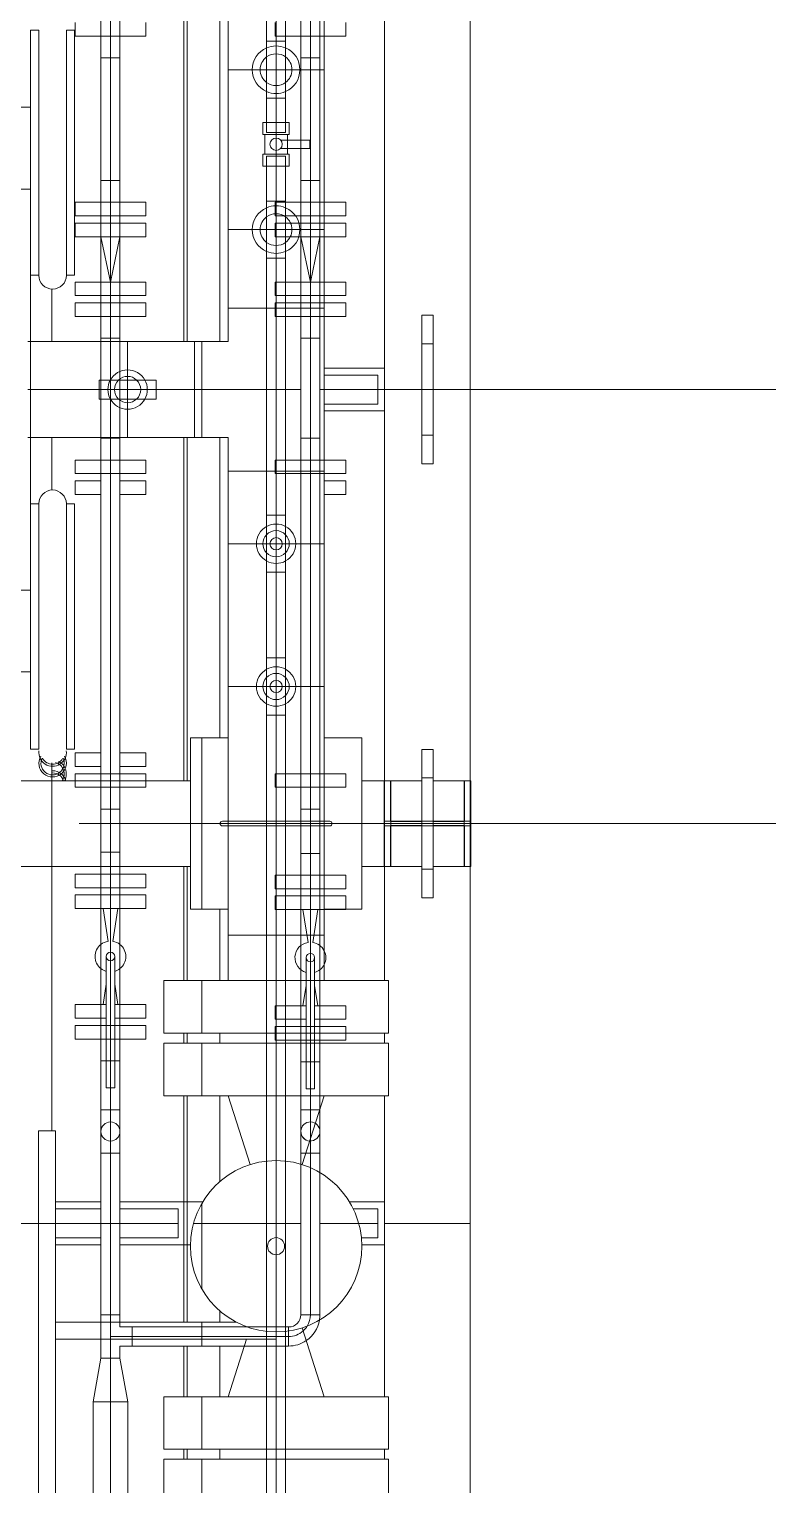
# Model space of a CAD drawing. Header units: inches. Extents: x -1128 to 651, y 96 to 845.
# Drawn here: x -1030.115 to -1028.935, y 715.385 to 717.686 of the extents above; entities that cross this region are included whole.
import ezdxf

# ---------------------------------------------------------------- set-up
doc = ezdxf.new("R2010")
doc.units = ezdxf.units.IN
doc.header["$MEASUREMENT"] = 0
doc.layers.add('EQUIPMENT LAYOUT-EMBED 1_DWG$0$DwgTemplate', color=7, linetype='Continuous')
doc.layers.add('Layout', color=6, linetype='Continuous', lineweight=18)

# ---------------------------------------------------------------- blocks, each defined once
blk = doc.blocks.new('A$C55974CAD')
at = {"layer": 'EQUIPMENT LAYOUT-EMBED 1_DWG$0$DwgTemplate', "color": 1, "lineweight": 0}
for p, q in [((41.965, 7.67), (41.965, 6.49)), ((42.115, 7.67), (42.115, 6.49)), ((42.1464, 6.7325), (41.502, 6.7325)), ((42.7159, 6.7325), (42.6241, 6.7325)), ((42.9759, 6.7325), (42.8841, 6.7325)), ((41.3025, 6.6467), (41.3025, 6.726)), ((41.3775, 6.6467), (41.3775, 6.726)), ((42.04, 6.685), (42.04, 6.49)), ((41.3025, 6.49), (41.3025, 6.6133)), ((41.3775, 6.4684), (41.3775, 6.6133)), ((40.9269, 6.5015), (40.9444, 6.5015)), ((41.0365, 6.5015), (41.1252, 6.5015)), ((41.167, 6.5015), (41.5635, 6.5015)), ((41.6556, 6.5015), (41.6731, 6.5015)), ((41.7652, 6.5015), (41.965, 6.5015)), ((42.115, 6.5015), (42.7159, 6.5015)), ((42.8841, 6.5015), (44.1686, 6.5015)), ((40.9444, 6.4955), (40.9269, 6.4955)), ((41.1252, 6.4955), (41.0365, 6.4955)), ((41.5635, 6.4955), (41.167, 6.4955)), ((41.6731, 6.4955), (41.6556, 6.4955)), ((41.965, 6.4955), (41.7652, 6.4955)), ((42.04, 6.49), (42.04, 6.19)), ((42.7159, 6.4955), (42.115, 6.4955)), ((42.7625, 6.4827), (42.7625, 6.4827)), ((42.8375, 6.4827), (42.8375, 6.4827)), ((44.1568, 6.4955), (42.8841, 6.4955)), ((40.9269, 6.4385), (40.9444, 6.4385)), ((41.0365, 6.4385), (41.1252, 6.4385)), ((41.167, 6.4385), (41.1869, 6.4385)), ((41.4131, 6.4385), (41.5635, 6.4385)), ((41.6556, 6.4385), (41.6731, 6.4385)), ((41.7652, 6.4385), (41.89, 6.4385)), ((42.19, 6.4385), (42.7159, 6.4385)), ((42.8841, 6.4385), (43.526, 6.4385)), ((42.8, 6.34), (42.8, 6.2967)), ((42.7625, 6.15), (42.7625, 6.2558)), ((42.8, 6.2633), (42.8, 6.1617)), ((42.8375, 6.15), (42.8375, 6.2558)), ((41.3775, 6.15), (41.3775, 6.2115)), ((41.3025, 6.15), (41.3025, 6.19)), ((41.965, 6.19), (41.965, 6.085)), ((42.04, 6.19), (42.04, 6.085)), ((42.115, 6.19), (42.115, 6.085)), ((40.9269, 6.15), (40.9444, 6.15)), ((41.0365, 6.15), (41.5635, 6.15)), ((41.6556, 6.15), (41.6731, 6.15)), ((41.7652, 6.15), (47.3, 6.15)), ((42.115, 6.15), (41.965, 6.15)), ((41.965, 6.15), (41.965, 6.14)), ((42.115, 6.14), (42.115, 6.15)), ((42.8, 6.1617), (42.8, 6.15)), ((42.8, 6.15), (42.8, 6)), ((41.965, 6.14), (42.0365, 6.14)), ((42.0365, 6.14), (42.0365, 6.085)), ((42.0435, 6.085), (42.0435, 6.14)), ((42.0435, 6.14), (42.115, 6.14)), ((42.04, 6.085), (42.04, 6.065)), ((41.965, 6.065), (41.965, 6)), ((42.0365, 6.065), (42.0365, 6.01)), ((42.04, 6.065), (42.04, 5.465)), ((42.0435, 6.01), (42.0435, 6.065)), ((42.115, 6.065), (42.115, 6)), ((42.0365, 6.01), (41.965, 6.01)), ((41.965, 6.01), (41.965, 6)), ((42.115, 6.01), (42.0435, 6.01)), ((42.115, 6), (42.115, 6.01)), ((42.8, 6), (42.8, 5.465))]:
    blk.add_line(p, q, dxfattribs=at)
at = {"layer": 'EQUIPMENT LAYOUT-EMBED 1_DWG$0$DwgTemplate', "color": 54, "lineweight": 0}
for p, q in [((42.3057, 7.4698), (42.3057, 6.7698)), ((42.4489, 6.7698), (42.4489, 7.4698)), ((43.1511, 7.4698), (43.1511, 6.7698)), ((43.2943, 6.7698), (43.2943, 7.4698)), ((42.1705, 6.7554), (42.1705, 6.7698)), ((42.6, 6.7698), (42.1705, 6.7698)), ((42.1705, 6.7554), (42.1705, 6.7698)), ((42.6, 6.7554), (42.1705, 6.7554)), ((42.3057, 6.7698), (42.3136, 6.7698)), ((42.4489, 6.7698), (42.4568, 6.7698)), ((42.6, 6.7698), (42.7159, 6.7698)), ((42.6, 6.7698), (42.6, 6.7554)), ((42.6, 6.7554), (42.6, 6.7698)), ((42.8841, 6.7698), (43, 6.7698)), ((43, 6.7554), (43, 6.7698)), ((43, 6.7554), (43, 6.7698)), ((43, 6.7698), (43.1432, 6.7698)), ((43, 6.7554), (43.4295, 6.7554)), ((43.1432, 6.7698), (43.1511, 6.7698)), ((43.1511, 6.7698), (43.2864, 6.7698)), ((43.2864, 6.7698), (43.2943, 6.7698)), ((43.2943, 6.7698), (43.4295, 6.7698)), ((43.4295, 6.7698), (43.4295, 6.7554)), ((43.4295, 6.7554), (43.4295, 6.7698)), ((42.1705, 6.6928), (42.1705, 6.7071)), ((42.1705, 6.6928), (42.1705, 6.7071)), ((42.6, 6.7071), (42.1705, 6.7071)), ((42.6, 6.7071), (42.6, 6.6928)), ((42.6, 6.6928), (42.6, 6.7071)), ((43, 6.6928), (43, 6.7071)), ((43, 6.6928), (43, 6.7071)), ((43, 6.7071), (43.4295, 6.7071)), ((43.4295, 6.7071), (43.4295, 6.6928)), ((43.4295, 6.6928), (43.4295, 6.7071)), ((42.6, 6.6928), (42.1705, 6.6928)), ((43, 6.6928), (43.4295, 6.6928)), ((37.1, 6), (46.5178, 6))]:
    blk.add_line(p, q, dxfattribs=at)
at = {"layer": 'EQUIPMENT LAYOUT-EMBED 1_DWG$0$DwgTemplate', "color": 9, "lineweight": 0}
for p, q in [((41.34, 6.6467), (41.34, 6.8075)), ((43.2943, 6.77), (42.3057, 6.77)), ((41.34, 6.5117), (41.34, 6.6133)), ((41.34, 6.2967), (41.34, 6.4845)), ((40.8348, 6.47), (40.9269, 6.47)), ((40.9444, 6.47), (41.0365, 6.47)), ((41.1252, 6.47), (41.167, 6.47)), ((41.2252, 6.47), (41.3748, 6.47)), ((41.5635, 6.47), (41.6556, 6.47)), ((41.6731, 6.47), (41.7652, 6.47)), ((41.89, 6.47), (42.19, 6.47)), ((42.7159, 6.47), (42.8841, 6.47)), ((41.34, 6.1617), (41.34, 6.2633)), ((41.34, 6), (41.34, 6.15))]:
    blk.add_line(p, q, dxfattribs=at)
at = {"layer": 'EQUIPMENT LAYOUT-EMBED 1_DWG$0$DwgTemplate', "color": 7, "lineweight": 0}
for p, q in [((40.802, 6.756), (41.152, 6.756)), ((41.152, 6.756), (41.502, 6.756)), ((41.502, 6.756), (41.502, 6.726)), ((42.7159, 6.7748), (42.7159, 6.6)), ((42.8, 6.65), (42.8, 6.7748)), ((42.8841, 6.7748), (42.8841, 6.6)), ((40.802, 6.726), (41.152, 6.726)), ((41.137, 6.726), (41.137, 6.34)), ((41.152, 6.726), (41.502, 6.726)), ((41.167, 6.726), (41.167, 6.4093)), ((41.6627, 6.6467), (41.6627, 6.6919)), ((41.6627, 6.6919), (41.6865, 6.6919)), ((41.6865, 6.6467), (41.6865, 6.6919)), ((41.6992, 6.6919), (41.6992, 6.6467)), ((41.723, 6.6919), (41.6992, 6.6919)), ((41.723, 6.6919), (41.723, 6.6467)), ((41.8913, 6.6467), (41.8913, 6.6919)), ((41.8913, 6.6919), (41.9151, 6.6919)), ((41.9151, 6.6467), (41.9151, 6.6919)), ((41.9278, 6.6919), (41.9278, 6.6467)), ((41.9516, 6.6919), (41.9278, 6.6919)), ((41.9516, 6.6919), (41.9516, 6.6467)), ((42.1035, 6.63), (42.1035, 6.6919)), ((42.1035, 6.6919), (42.115, 6.6919)), ((42.115, 6.6919), (42.1273, 6.6919)), ((42.1273, 6.6467), (42.1273, 6.6919)), ((42.6527, 6.6919), (42.6527, 6.6467)), ((42.6765, 6.6919), (42.6527, 6.6919)), ((42.6765, 6.6919), (42.6765, 6.6467)), ((42.9279, 6.6467), (42.9279, 6.6919)), ((42.9279, 6.6919), (42.9517, 6.6919)), ((42.9517, 6.6467), (42.9517, 6.6919)), ((42.9644, 6.6919), (42.9644, 6.6467)), ((42.9882, 6.6919), (42.9644, 6.6919)), ((42.9882, 6.6919), (42.9882, 6.6467)), ((43.0676, 6.6467), (43.0676, 6.6919)), ((43.0676, 6.6919), (43.0914, 6.6919)), ((43.0914, 6.6467), (43.0914, 6.6919)), ((43.1041, 6.6919), (43.1041, 6.6467)), ((43.1279, 6.6919), (43.1041, 6.6919)), ((43.1279, 6.6919), (43.1279, 6.6467)), ((43.4187, 6.6467), (43.4187, 6.6919)), ((43.4187, 6.6919), (43.4425, 6.6919)), ((40.6375, 6.6601), (41.0276, 6.6601)), ((41.0276, 6.6601), (41.0276, 6.5998)), ((41.0276, 6.6601), (41.0276, 6.63)), ((41.0276, 6.6601), (41.1038, 6.6467)), ((41.0276, 6.63), (40.6375, 6.63)), ((41.0276, 6.63), (41.1038, 6.63)), ((41.0276, 6.63), (41.0276, 6.5998)), ((41.1038, 6.6467), (41.1038, 6.63)), ((41.1038, 6.6133), (41.1038, 6.6467)), ((41.1038, 6.6467), (41.137, 6.6467)), ((41.1038, 6.63), (41.1038, 6.6133)), ((41.1038, 6.63), (41.1038, 6.63)), ((41.1038, 6.63), (41.1038, 6.63)), ((41.137, 6.63), (41.1038, 6.63)), ((41.137, 6.6467), (41.167, 6.6467)), ((41.167, 6.63), (41.137, 6.63)), ((41.1419, 6.5919), (41.1419, 6.63)), ((41.167, 6.6467), (41.18, 6.6467)), ((41.18, 6.63), (41.167, 6.63)), ((41.18, 6.6467), (41.18, 6.6133)), ((41.18, 6.6467), (41.4628, 6.6467)), ((41.18, 6.6133), (41.18, 6.6467)), ((41.4628, 6.63), (41.18, 6.63)), ((41.18, 6.63), (41.18, 6.63)), ((41.4628, 6.63), (41.4628, 6.6467)), ((41.4628, 6.6467), (41.5009, 6.6467)), ((41.4628, 6.6467), (41.4628, 6.6133)), ((41.4628, 6.63), (41.4629, 6.63)), ((41.4842, 6.63), (41.4628, 6.63)), ((41.4628, 6.63), (41.4628, 6.63)), ((41.4628, 6.6133), (41.4628, 6.63)), ((41.5009, 6.63), (41.4842, 6.63)), ((41.5009, 6.6467), (41.539, 6.6467)), ((41.539, 6.63), (41.5009, 6.63)), ((41.539, 6.63), (41.539, 6.6467)), ((41.539, 6.6467), (41.539, 6.6133)), ((41.539, 6.6467), (41.965, 6.6467)), ((41.539, 6.6133), (41.539, 6.6467)), ((41.539, 6.6133), (41.539, 6.63)), ((41.965, 6.63), (41.539, 6.63)), ((41.539, 6.63), (41.539, 6.63)), ((41.539, 6.63), (41.539, 6.63)), ((41.5772, 6.63), (41.5772, 6.6375)), ((41.5772, 6.6375), (41.8072, 6.6375)), ((41.5772, 6.6225), (41.5772, 6.63)), ((41.6245, 6.63), (41.6245, 6.6467)), ((41.6245, 6.6467), (41.6245, 6.6133)), ((41.6245, 6.6133), (41.6245, 6.63)), ((41.6627, 6.63), (41.6627, 6.6467)), ((41.6627, 6.6133), (41.6627, 6.63)), ((41.6865, 6.63), (41.6865, 6.6467)), ((41.6865, 6.6133), (41.6865, 6.63)), ((41.6992, 6.6467), (41.6992, 6.6375)), ((41.723, 6.6467), (41.723, 6.6375)), ((41.7587, 6.6375), (41.723, 6.643)), ((41.8338, 6.6341), (41.8913, 6.643)), ((41.8913, 6.63), (41.8913, 6.6467)), ((41.8913, 6.6133), (41.8913, 6.63)), ((41.9151, 6.63), (41.9151, 6.6467)), ((41.9151, 6.6133), (41.9151, 6.63)), ((41.9278, 6.6467), (41.9278, 6.63)), ((41.9278, 6.63), (41.9278, 6.6133)), ((41.9516, 6.6467), (41.9516, 6.63)), ((41.9516, 6.63), (41.9516, 6.6133)), ((41.965, 6.6467), (42.115, 6.6467)), ((42.115, 6.63), (41.965, 6.63)), ((41.9898, 6.6467), (41.9898, 6.6133)), ((41.9898, 6.6467), (41.9898, 6.63)), ((41.9898, 6.63), (41.9898, 6.6133)), ((42.0653, 6.6467), (42.0653, 6.6133)), ((42.0653, 6.63), (42.0653, 6.6467)), ((42.0653, 6.6133), (42.0653, 6.63)), ((42.1035, 6.5681), (42.1035, 6.63)), ((42.115, 6.6467), (42.7159, 6.6467)), ((42.7159, 6.63), (42.115, 6.63)), ((42.1273, 6.63), (42.1273, 6.6467)), ((42.1273, 6.6133), (42.1273, 6.63)), ((42.6527, 6.6467), (42.6527, 6.63)), ((42.6527, 6.63), (42.6527, 6.6133)), ((42.6765, 6.6467), (42.6765, 6.63)), ((42.6765, 6.63), (42.6765, 6.6133)), ((42.7147, 6.6467), (42.7147, 6.6133)), ((42.7147, 6.6467), (42.7147, 6.63)), ((42.7147, 6.63), (42.7147, 6.6133)), ((42.7159, 6.6467), (42.8841, 6.6467)), ((42.8841, 6.63), (42.7159, 6.63)), ((42.8, 6.6), (42.8, 6.65)), ((42.8841, 6.6467), (44.475, 6.6467)), ((44.475, 6.63), (42.8841, 6.63)), ((42.8897, 6.6467), (42.8897, 6.6133)), ((42.8897, 6.63), (42.8897, 6.6467)), ((42.8897, 6.6133), (42.8897, 6.63)), ((42.9279, 6.63), (42.9279, 6.6467)), ((42.9279, 6.6133), (42.9279, 6.63)), ((42.9517, 6.63), (42.9517, 6.6467)), ((42.9517, 6.6133), (42.9517, 6.63)), ((42.9644, 6.6467), (42.9644, 6.63)), ((42.9644, 6.63), (42.9644, 6.6133)), ((42.9882, 6.6467), (42.9882, 6.63)), ((42.9882, 6.63), (43.0676, 6.6467)), ((42.9882, 6.63), (42.9882, 6.6133)), ((42.9882, 6.63), (43.0676, 6.6133)), ((43.0676, 6.6133), (43.0676, 6.6467)), ((43.0676, 6.63), (43.0676, 6.6467)), ((43.0676, 6.6133), (43.0676, 6.63)), ((43.0914, 6.63), (43.0914, 6.6467)), ((43.0914, 6.6133), (43.0914, 6.63)), ((43.1041, 6.6467), (43.1041, 6.63)), ((43.1041, 6.63), (43.1041, 6.6133)), ((43.1279, 6.6467), (43.1279, 6.63)), ((43.1279, 6.63), (43.1279, 6.6133)), ((43.1661, 6.6467), (43.1661, 6.6133)), ((43.1661, 6.6467), (43.1661, 6.63)), ((43.1661, 6.63), (43.1661, 6.6133)), ((43.3806, 6.6467), (43.3806, 6.6133)), ((43.3806, 6.63), (43.3806, 6.6467)), ((43.3806, 6.6133), (43.3806, 6.63)), ((43.4187, 6.63), (43.4187, 6.6467)), ((43.4187, 6.6133), (43.4187, 6.63)), ((41.1038, 6.6133), (41.0276, 6.5998)), ((41.1038, 6.6133), (41.1252, 6.6133)), ((41.1252, 6.6133), (41.1252, 6.5919)), ((41.1586, 6.6133), (41.167, 6.6133)), ((41.1586, 6.6133), (41.1586, 6.5919)), ((41.167, 6.6133), (41.18, 6.6133)), ((41.18, 6.6133), (41.4628, 6.6133)), ((41.4628, 6.6133), (41.5009, 6.6133)), ((41.539, 6.6133), (41.5009, 6.6133)), ((41.539, 6.6133), (41.965, 6.6133)), ((41.5772, 6.6225), (41.8072, 6.6225)), ((41.6627, 6.5681), (41.6627, 6.6133)), ((41.6865, 6.5681), (41.6865, 6.6133)), ((41.6992, 6.6225), (41.6992, 6.6133)), ((41.6992, 6.6133), (41.6992, 6.5681)), ((41.723, 6.6225), (41.723, 6.6133)), ((41.7587, 6.6225), (41.723, 6.617)), ((41.723, 6.6133), (41.723, 6.5681)), ((41.8338, 6.6258), (41.8913, 6.617)), ((41.8913, 6.5681), (41.8913, 6.6133)), ((41.9151, 6.5681), (41.9151, 6.6133)), ((41.9278, 6.6133), (41.9278, 6.5681)), ((41.9516, 6.6133), (41.9516, 6.5681)), ((41.965, 6.6133), (42.115, 6.6133)), ((42.115, 6.6133), (42.7159, 6.6133)), ((42.1273, 6.5681), (42.1273, 6.6133)), ((42.6527, 6.6133), (42.6527, 6.5681)), ((42.6765, 6.6133), (42.6765, 6.5681)), ((42.7159, 6.6133), (42.8841, 6.6133)), ((42.8841, 6.6133), (44.475, 6.6133)), ((42.9279, 6.5681), (42.9279, 6.6133)), ((42.9517, 6.5681), (42.9517, 6.6133)), ((42.9644, 6.6133), (42.9644, 6.5681)), ((42.9882, 6.6133), (42.9882, 6.5681)), ((43.0676, 6.5681), (43.0676, 6.6133)), ((43.0914, 6.5681), (43.0914, 6.6133)), ((43.1041, 6.6133), (43.1041, 6.5681)), ((43.1279, 6.6133), (43.1279, 6.5681)), ((43.4187, 6.5681), (43.4187, 6.6133)), ((40.6375, 6.5998), (41.0276, 6.5998)), ((41.137, 6.5919), (41.1252, 6.5919)), ((41.1252, 6.5919), (41.1252, 6.3958)), ((41.1252, 6.5919), (41.137, 6.5919)), ((41.1586, 6.5919), (41.137, 6.5919)), ((41.137, 6.5919), (41.1586, 6.5919)), ((41.1419, 6.3181), (41.1419, 6.5919)), ((41.1419, 6.5919), (41.1419, 6.5919)), ((41.1586, 6.5919), (41.1586, 6.3181)), ((42.8841, 6.6), (42.7159, 6.6)), ((42.7159, 6.6), (42.7159, 6.4827)), ((42.8, 6.6), (42.8, 6.6)), ((42.8, 6.6), (42.8, 6.6)), ((42.8, 6.55), (42.8, 6.6)), ((42.8841, 6.6), (42.8841, 6.4827)), ((41.6627, 6.5681), (41.6865, 6.5681)), ((41.723, 6.5681), (41.6992, 6.5681)), ((41.8913, 6.5681), (41.9151, 6.5681)), ((41.9516, 6.5681), (41.9278, 6.5681)), ((42.1035, 6.5681), (42.115, 6.5681)), ((42.115, 6.5681), (42.1273, 6.5681)), ((42.6765, 6.5681), (42.6527, 6.5681)), ((42.9279, 6.5681), (42.9517, 6.5681)), ((42.9882, 6.5681), (42.9644, 6.5681)), ((43.0676, 6.5681), (43.0914, 6.5681)), ((43.1279, 6.5681), (43.1041, 6.5681)), ((43.4187, 6.5681), (43.4425, 6.5681)), ((40.8348, 6.5368), (40.9269, 6.5368)), ((40.9269, 6.34), (40.9269, 6.5368)), ((40.9444, 6.5368), (40.9444, 6.34)), ((41.0365, 6.5368), (40.9444, 6.5368)), ((41.0365, 6.5368), (41.0365, 6.34)), ((41.5635, 6.34), (41.5635, 6.5368)), ((41.5635, 6.5368), (41.6556, 6.5368)), ((41.6556, 6.34), (41.6556, 6.5368)), ((41.6731, 6.5368), (41.6731, 6.34)), ((41.7652, 6.5368), (41.6731, 6.5368)), ((41.7652, 6.5368), (41.7652, 6.34)), ((42.8, 6.4827), (42.8, 6.55)), ((42.8841, 6.4827), (42.7159, 6.4827)), ((42.7159, 6.4241), (42.7159, 6.4827)), ((42.8841, 6.4827), (42.7159, 6.4827)), ((42.8, 6.4827), (42.8, 6.34)), ((42.8, 6.4827), (42.8, 6.4827)), ((42.8841, 6.4241), (42.8841, 6.4827)), ((41.0365, 6.4241), (41.0365, 6.2558)), ((41.137, 6.392), (41.0365, 6.4241)), ((41.4429, 6.3856), (41.5635, 6.4241)), ((41.5635, 6.34), (41.5635, 6.4241)), ((41.8445, 6.4241), (41.7652, 6.4241)), ((41.8445, 6.2558), (41.8445, 6.4241)), ((42.036, 6.4241), (41.8445, 6.4241)), ((41.8445, 6.4241), (41.8445, 6.34)), ((42.044, 6.4241), (42.036, 6.4241)), ((42.28, 6.4241), (42.044, 6.4241)), ((42.28, 6.2558), (42.28, 6.4241)), ((42.53, 6.4241), (42.28, 6.4241)), ((42.53, 6.2558), (42.53, 6.4241)), ((42.6572, 6.4241), (42.53, 6.4241)), ((42.6572, 6.2558), (42.6572, 6.4241)), ((42.6573, 6.4241), (42.6573, 6.2558)), ((42.7159, 6.4241), (42.6573, 6.4241)), ((42.9427, 6.4241), (42.8841, 6.4241)), ((42.9427, 6.4241), (42.9427, 6.2558)), ((42.9427, 6.2558), (42.9427, 6.4241)), ((43.08, 6.4241), (42.9427, 6.4241)), ((43.08, 6.2558), (43.08, 6.4241)), ((43.36, 6.4241), (43.08, 6.4241)), ((43.36, 6.2558), (43.36, 6.4241)), ((43.64, 6.4241), (43.36, 6.4241)), ((41.1252, 6.3958), (41.1252, 6.3181)), ((40.9269, 6.3567), (40.1927, 6.3567)), ((40.9444, 6.3567), (40.9269, 6.3567)), ((41.0365, 6.3567), (40.9444, 6.3567)), ((41.5635, 6.3567), (41.0365, 6.3567)), ((41.0365, 6.3567), (41.0365, 6.3567)), ((41.6556, 6.3567), (41.5635, 6.3567)), ((41.5635, 6.3567), (41.5635, 6.3567)), ((41.6731, 6.3567), (41.6556, 6.3567)), ((42.6572, 6.3567), (41.6731, 6.3567)), ((42.6573, 6.3567), (42.6572, 6.3567)), ((43.2087, 6.3567), (42.6573, 6.3567)), ((43.1913, 6.363), (43.1913, 6.317)), ((43.2119, 6.363), (43.1913, 6.363)), ((43.2087, 6.3233), (43.2087, 6.3567)), ((43.2119, 6.363), (43.2119, 6.317)), ((43.2468, 6.3598), (43.2119, 6.3598)), ((43.2468, 6.317), (43.2468, 6.363)), ((43.2468, 6.363), (43.2675, 6.363)), ((43.2468, 6.3598), (43.2468, 6.3202)), ((43.25, 6.3233), (43.25, 6.3567)), ((43.6794, 6.3567), (43.25, 6.3567)), ((43.2675, 6.317), (43.2675, 6.363)), ((40.9269, 6.3233), (40.1927, 6.3233)), ((40.9269, 6.34), (40.7554, 6.34)), ((40.9269, 6.1431), (40.9269, 6.34)), ((40.9269, 6.34), (40.9444, 6.34)), ((40.9444, 6.3233), (40.9269, 6.3233)), ((40.9444, 6.34), (41.6556, 6.34)), ((40.9444, 6.34), (40.9444, 6.1431)), ((41.0365, 6.3233), (40.9444, 6.3233)), ((41.0365, 6.34), (41.0365, 6.1431)), ((41.5635, 6.3233), (41.0365, 6.3233)), ((41.0365, 6.3233), (41.0365, 6.3233)), ((41.137, 6.34), (41.15, 6.34)), ((41.5635, 6.2558), (41.5635, 6.34)), ((41.5635, 6.1431), (41.5635, 6.34)), ((41.6556, 6.3233), (41.5635, 6.3233)), ((41.5635, 6.3233), (41.5635, 6.3233)), ((41.6556, 6.1431), (41.6556, 6.34)), ((41.6556, 6.34), (41.6731, 6.34)), ((41.6731, 6.3233), (41.6556, 6.3233)), ((41.6608, 6.3233), (41.6608, 6.3419)), ((41.6608, 6.3419), (41.6847, 6.3419)), ((41.6608, 6.2967), (41.6608, 6.3233)), ((41.6731, 6.34), (41.8445, 6.34)), ((41.6731, 6.34), (41.6731, 6.1431)), ((42.6572, 6.3233), (41.6731, 6.3233)), ((41.6847, 6.28), (41.6847, 6.3419)), ((41.6974, 6.3419), (41.6974, 6.2875)), ((41.7212, 6.3419), (41.6974, 6.3419)), ((41.7212, 6.3419), (41.7212, 6.2875)), ((41.7652, 6.34), (41.7652, 6.1431)), ((41.8445, 6.34), (42.036, 6.34)), ((41.8445, 6.34), (41.8445, 6.2558)), ((41.8895, 6.28), (41.8895, 6.3419)), ((41.8895, 6.3419), (41.9133, 6.3419)), ((41.9133, 6.28), (41.9133, 6.3419)), ((41.926, 6.3419), (41.926, 6.28)), ((41.9498, 6.3419), (41.926, 6.3419)), ((41.9498, 6.3419), (41.9498, 6.28)), ((42.036, 6.34), (42.044, 6.34)), ((42.044, 6.34), (42.23, 6.34)), ((42.1035, 6.28), (42.1035, 6.3419)), ((42.1035, 6.3419), (42.1273, 6.3419)), ((42.1273, 6.28), (42.1273, 6.3419)), ((42.23, 6.34), (42.28, 6.34)), ((42.28, 6.34), (42.33, 6.34)), ((42.28, 6.34), (42.28, 6.34)), ((42.28, 6.34), (42.28, 6.34)), ((42.33, 6.34), (42.48, 6.34)), ((42.48, 6.34), (42.53, 6.34)), ((42.53, 6.34), (42.53, 6.34)), ((42.53, 6.34), (42.53, 6.34)), ((42.53, 6.34), (42.58, 6.34)), ((42.58, 6.34), (42.6572, 6.34)), ((42.6527, 6.3419), (42.6527, 6.28)), ((42.6765, 6.3419), (42.6527, 6.3419)), ((42.6572, 6.34), (42.6573, 6.34)), ((42.6573, 6.3233), (42.6572, 6.3233)), ((42.6573, 6.34), (42.9427, 6.34)), ((43.2087, 6.3233), (42.6573, 6.3233)), ((42.6765, 6.3419), (42.6765, 6.28)), ((42.9279, 6.28), (42.9279, 6.3419)), ((42.9279, 6.3419), (42.9517, 6.3419)), ((42.9427, 6.34), (42.9427, 6.34)), ((42.9427, 6.34), (42.9427, 6.34)), ((42.9427, 6.34), (43.03, 6.34)), ((42.9517, 6.28), (42.9517, 6.3419)), ((42.9644, 6.3419), (42.9644, 6.28)), ((42.9882, 6.3419), (42.9644, 6.3419)), ((42.9882, 6.3419), (42.9882, 6.28)), ((43.03, 6.34), (43.08, 6.34)), ((43.0676, 6.28), (43.0676, 6.3419)), ((43.0676, 6.3419), (43.0914, 6.3419)), ((43.08, 6.34), (43.08, 6.34)), ((43.08, 6.34), (43.08, 6.34)), ((43.08, 6.34), (43.13, 6.34)), ((43.0914, 6.28), (43.0914, 6.3419)), ((43.1041, 6.3419), (43.1041, 6.28)), ((43.1279, 6.3419), (43.1041, 6.3419)), ((43.1279, 6.3419), (43.1279, 6.28)), ((43.13, 6.34), (43.31, 6.34)), ((43.2219, 6.281), (43.2219, 6.3324)), ((43.2369, 6.281), (43.2369, 6.3324)), ((43.6794, 6.3233), (43.25, 6.3233)), ((43.31, 6.34), (43.36, 6.34)), ((43.36, 6.34), (43.41, 6.34)), ((43.36, 6.34), (43.36, 6.34)), ((43.36, 6.34), (43.36, 6.34)), ((43.41, 6.34), (43.59, 6.34)), ((43.4187, 6.28), (43.4187, 6.3419)), ((43.4187, 6.3419), (43.4425, 6.3419)), ((41.1586, 6.3181), (41.1252, 6.3181)), ((41.1252, 6.3181), (41.1586, 6.3181)), ((41.1419, 6.3181), (41.1419, 6.3181)), ((41.1419, 6.3181), (41.1419, 6.3181)), ((41.18, 6.2967), (41.18, 6.2633)), ((41.18, 6.2967), (41.4628, 6.2967)), ((41.18, 6.2633), (41.18, 6.2967)), ((41.4628, 6.2967), (41.4628, 6.288)), ((41.4628, 6.288), (41.4628, 6.2967)), ((41.4628, 6.2967), (41.5009, 6.2967)), ((41.5009, 6.2967), (41.539, 6.2967)), ((41.539, 6.2967), (41.539, 6.2637)), ((41.539, 6.2967), (41.5635, 6.2967)), ((41.539, 6.28), (41.539, 6.2967)), ((41.539, 6.2637), (41.539, 6.2967)), ((41.5635, 6.2967), (41.5635, 6.2967)), ((41.5635, 6.2967), (41.6556, 6.2967)), ((41.6227, 6.28), (41.6227, 6.2967)), ((41.6227, 6.2967), (41.6227, 6.2633)), ((41.6556, 6.2967), (41.6731, 6.2967)), ((41.6608, 6.28), (41.6608, 6.2967)), ((41.6731, 6.2967), (42.6572, 6.2967)), ((41.9879, 6.2967), (41.9879, 6.28)), ((41.9879, 6.2967), (41.9879, 6.2633)), ((42.0653, 6.2967), (42.0653, 6.2633)), ((42.0653, 6.28), (42.0653, 6.2967)), ((42.6572, 6.2967), (42.6573, 6.2967)), ((42.6573, 6.2967), (44.5619, 6.2967)), ((42.7147, 6.2967), (42.7147, 6.28)), ((42.7147, 6.2967), (42.7147, 6.2633)), ((42.8897, 6.28), (42.8897, 6.2967)), ((42.8897, 6.2967), (42.8897, 6.2633)), ((42.9882, 6.28), (43.0676, 6.2967)), ((43.0676, 6.2633), (43.0676, 6.2967)), ((43.1661, 6.2967), (43.1661, 6.2633)), ((43.1661, 6.2967), (43.1661, 6.28)), ((43.2119, 6.317), (43.1913, 6.317)), ((43.2468, 6.3202), (43.2119, 6.3202)), ((43.2468, 6.317), (43.2675, 6.317)), ((43.3806, 6.2967), (43.3806, 6.2633)), ((43.3806, 6.28), (43.3806, 6.2967)), ((41.1571, 6.2943), (41.0365, 6.2558)), ((41.4375, 6.28), (41.18, 6.28)), ((41.18, 6.28), (41.18, 6.28)), ((41.18, 6.28), (41.18, 6.28)), ((41.4628, 6.28), (41.4375, 6.28)), ((41.4429, 6.2943), (41.5635, 6.2558)), ((41.4628, 6.288), (41.4628, 6.2633)), ((41.4628, 6.28), (41.4628, 6.288)), ((41.4628, 6.28), (41.4629, 6.28)), ((41.4628, 6.28), (41.4628, 6.28)), ((41.4842, 6.28), (41.4628, 6.28)), ((41.4628, 6.2633), (41.4628, 6.28)), ((41.5009, 6.28), (41.4842, 6.28)), ((41.539, 6.28), (41.5009, 6.28)), ((41.5635, 6.28), (41.539, 6.28)), ((41.539, 6.2633), (41.539, 6.28)), ((41.539, 6.28), (41.539, 6.28)), ((41.539, 6.28), (41.539, 6.28)), ((41.6556, 6.28), (41.5635, 6.28)), ((41.5635, 6.28), (41.5635, 6.28)), ((41.5753, 6.28), (41.5753, 6.2875)), ((41.5753, 6.2875), (41.8053, 6.2875)), ((41.5753, 6.2725), (41.5753, 6.28)), ((41.5753, 6.2725), (41.8053, 6.2725)), ((41.6227, 6.2633), (41.6227, 6.28)), ((41.6731, 6.28), (41.6556, 6.28)), ((41.6608, 6.2633), (41.6608, 6.28)), ((42.6572, 6.28), (41.6731, 6.28)), ((41.6847, 6.2181), (41.6847, 6.28)), ((41.6974, 6.2725), (41.6974, 6.2181)), ((41.7568, 6.2875), (41.7212, 6.293)), ((41.7212, 6.2725), (41.7212, 6.2181)), ((41.7568, 6.2725), (41.7212, 6.267)), ((41.832, 6.2841), (41.8895, 6.293)), ((41.832, 6.2758), (41.8895, 6.267)), ((41.8895, 6.2558), (41.8895, 6.28)), ((41.9133, 6.2181), (41.9133, 6.28)), ((41.926, 6.28), (41.926, 6.2181)), ((41.9498, 6.28), (41.9498, 6.2181)), ((41.9879, 6.28), (41.9879, 6.2633)), ((42.0653, 6.2633), (42.0653, 6.28)), ((42.1035, 6.2181), (42.1035, 6.28)), ((42.1273, 6.2181), (42.1273, 6.28)), ((42.6527, 6.28), (42.6527, 6.2558)), ((42.6573, 6.28), (42.6572, 6.28)), ((44.5619, 6.28), (42.6573, 6.28)), ((42.6765, 6.28), (42.6765, 6.2558)), ((42.7147, 6.28), (42.7147, 6.2633)), ((42.8897, 6.2633), (42.8897, 6.28)), ((42.9279, 6.2558), (42.9279, 6.28)), ((42.9517, 6.2558), (42.9517, 6.28)), ((42.9644, 6.28), (42.9644, 6.2558)), ((42.9882, 6.28), (42.9882, 6.2558)), ((42.9882, 6.28), (43.0676, 6.2633)), ((43.0676, 6.2558), (43.0676, 6.28)), ((43.0914, 6.2558), (43.0914, 6.28)), ((43.1041, 6.28), (43.1041, 6.2558)), ((43.1279, 6.28), (43.1279, 6.2558)), ((43.1661, 6.28), (43.1661, 6.2633)), ((43.2369, 6.281), (43.2219, 6.281)), ((43.3806, 6.2633), (43.3806, 6.28)), ((43.4187, 6.2558), (43.4187, 6.28)), ((41.18, 6.2633), (41.4289, 6.2633)), ((41.4289, 6.2633), (41.4628, 6.2633)), ((41.4628, 6.2633), (41.5009, 6.2633)), ((41.539, 6.2633), (41.5009, 6.2633)), ((41.539, 6.2637), (41.539, 6.2633)), ((41.539, 6.2633), (41.539, 6.2637)), ((41.539, 6.2633), (41.5402, 6.2633)), ((41.5402, 6.2633), (41.5635, 6.2633)), ((41.5635, 6.2633), (41.5635, 6.2633)), ((41.5635, 6.2633), (41.6556, 6.2633)), ((41.6556, 6.2633), (41.6731, 6.2633)), ((41.6608, 6.2181), (41.6608, 6.2633)), ((41.6731, 6.2633), (42.6572, 6.2633)), ((41.8445, 6.2558), (41.7652, 6.2558)), ((42.036, 6.2558), (41.8445, 6.2558)), ((41.8895, 6.2181), (41.8895, 6.2558)), ((42.044, 6.2558), (42.036, 6.2558)), ((42.28, 6.2558), (42.044, 6.2558)), ((42.53, 6.2558), (42.28, 6.2558)), ((42.6572, 6.2558), (42.53, 6.2558)), ((42.6527, 6.2558), (42.6527, 6.2181)), ((42.6572, 6.2633), (42.6573, 6.2633)), ((42.6573, 6.2633), (44.5619, 6.2633)), ((42.9427, 6.2558), (42.6573, 6.2558)), ((42.6765, 6.2558), (42.6765, 6.2181)), ((42.9279, 6.2181), (42.9279, 6.2558)), ((43.08, 6.2558), (42.9427, 6.2558)), ((42.9517, 6.2181), (42.9517, 6.2558)), ((42.9644, 6.2558), (42.9644, 6.2181)), ((42.9882, 6.2558), (42.9882, 6.2181)), ((43.0676, 6.2181), (43.0676, 6.2558)), ((43.36, 6.2558), (43.08, 6.2558)), ((43.0914, 6.2181), (43.0914, 6.2558)), ((43.1041, 6.2558), (43.1041, 6.2181)), ((43.1279, 6.2558), (43.1279, 6.2181)), ((43.64, 6.2558), (43.36, 6.2558)), ((43.4187, 6.2181), (43.4187, 6.2558)), ((41.6608, 6.2181), (41.6731, 6.2181)), ((41.6731, 6.2181), (41.6847, 6.2181)), ((41.7212, 6.2181), (41.6974, 6.2181)), ((41.8895, 6.2181), (41.89, 6.2181)), ((41.89, 6.2181), (41.9133, 6.2181)), ((41.9498, 6.2181), (41.926, 6.2181)), ((42.1035, 6.2181), (42.1273, 6.2181)), ((42.6765, 6.2181), (42.6527, 6.2181)), ((42.9279, 6.2181), (42.9517, 6.2181)), ((42.9882, 6.2181), (42.9644, 6.2181)), ((43.0676, 6.2181), (43.0914, 6.2181)), ((43.1279, 6.2181), (43.1041, 6.2181)), ((43.4187, 6.2181), (43.4425, 6.2181)), ((40.8348, 6.1431), (40.9269, 6.1431)), ((41.0365, 6.1431), (40.9444, 6.1431)), ((41.5635, 6.1431), (41.6556, 6.1431)), ((41.7652, 6.1431), (41.6731, 6.1431)), ((41.965, 6.151), (42.115, 6.151)), ((42.115, 6.151), (41.965, 6.151)), ((42.036, 6), (42.036, 6.15)), ((42.036, 6), (42.036, 6.15)), ((42.044, 6.15), (42.044, 6)), ((42.044, 6), (42.044, 6.15)), ((42.115, 6.139), (41.965, 6.139)), ((41.965, 6.139), (42.115, 6.139)), ((42.67, 6.085), (42.67, 6.065)), ((42.67, 6.065), (42.67, 6.085)), ((42.72, 6.085), (42.67, 6.085)), ((42.67, 6.085), (42.72, 6.085)), ((42.72, 6.065), (42.72, 6.085)), ((42.72, 6.085), (42.72, 6.065)), ((42.72, 6.085), (42.88, 6.085)), ((42.88, 6.085), (42.72, 6.085)), ((42.72, 6.065), (42.72, 6.085)), ((42.88, 6.085), (42.88, 6.065)), ((42.88, 6.065), (42.88, 6.085)), ((42.93, 6.085), (42.88, 6.085)), ((42.93, 6.085), (42.88, 6.085)), ((42.88, 6.065), (42.88, 6.085)), ((42.93, 6.065), (42.93, 6.085)), ((42.93, 6.085), (42.93, 6.065)), ((42.67, 6.065), (42.72, 6.065)), ((42.67, 6.065), (42.72, 6.065)), ((42.88, 6.065), (42.72, 6.065)), ((42.88, 6.065), (42.72, 6.065)), ((42.88, 6.065), (42.93, 6.065)), ((42.93, 6.065), (42.88, 6.065)), ((41.965, 6.011), (42.115, 6.011)), ((42.115, 6.011), (41.965, 6.011))]:
    blk.add_line(p, q, dxfattribs=at)
at = {"layer": 'EQUIPMENT LAYOUT-EMBED 1_DWG$0$DwgTemplate', "color": 3, "lineweight": 0}
for p, q in [((41.3146, 6.6467), (41.3146, 6.726)), ((41.3654, 6.726), (41.3654, 6.6467)), ((41.34, 6.6467), (41.34, 6.6133)), ((41.3146, 6.5117), (41.3146, 6.6133)), ((41.3654, 6.6133), (41.3654, 6.5117)), ((41.3654, 6.5117), (41.3146, 6.5117)), ((42.19, 6.49), (41.89, 6.49)), ((41.89, 6.4241), (41.89, 6.49)), ((42.19, 6.4241), (42.19, 6.49)), ((42.036, 6.246), (42.036, 6.434)), ((42.044, 6.434), (42.044, 6.246)), ((41.89, 6.19), (41.89, 6.2558)), ((42.19, 6.19), (42.19, 6.2558)), ((42.7746, 6.2558), (42.7746, 6.1617)), ((42.8254, 6.2558), (42.8254, 6.1617)), ((41.3654, 6.205), (41.3654, 6.1617)), ((41.3146, 6.1907), (41.3146, 6.1617)), ((42.19, 6.19), (41.89, 6.19)), ((41.3146, 6.1617), (41.3654, 6.1617)), ((42.7746, 6.1617), (42.8254, 6.1617))]:
    blk.add_line(p, q, dxfattribs=at)
at = {"layer": 'EQUIPMENT LAYOUT-EMBED 1_DWG$0$DwgTemplate', "color": 5, "lineweight": 0}
for p, q in [((42.14, 6.6919), (42.14, 6.6467)), ((42.1638, 6.6919), (42.14, 6.6919)), ((42.1638, 6.6919), (42.1638, 6.6467)), ((42.6162, 6.6467), (42.6162, 6.6919)), ((42.6162, 6.6919), (42.64, 6.6919)), ((42.64, 6.6467), (42.64, 6.6919)), ((42.7833, 6.65), (42.7833, 6.6)), ((42.8166, 6.65), (42.7833, 6.65)), ((42.8166, 6.65), (42.8166, 6.6)), ((42.14, 6.6133), (42.14, 6.5681)), ((42.1638, 6.6133), (42.1638, 6.5681)), ((42.6162, 6.5681), (42.6162, 6.6133)), ((42.64, 6.5681), (42.64, 6.6133)), ((42.7833, 6.6), (42.7833, 6.55)), ((42.8166, 6.6), (42.8166, 6.55)), ((42.1638, 6.5681), (42.14, 6.5681)), ((42.6162, 6.5681), (42.64, 6.5681)), ((42.8166, 6.55), (42.7833, 6.55)), ((42.28, 6.3566), (42.23, 6.3566)), ((42.23, 6.3233), (42.23, 6.3566)), ((42.33, 6.3566), (42.28, 6.3566)), ((42.33, 6.3233), (42.33, 6.3566)), ((42.53, 6.3566), (42.48, 6.3566)), ((42.48, 6.3233), (42.48, 6.3566)), ((42.58, 6.3566), (42.53, 6.3566)), ((42.58, 6.3233), (42.58, 6.3566)), ((43.08, 6.3566), (43.03, 6.3566)), ((43.03, 6.3233), (43.03, 6.3566)), ((43.13, 6.3566), (43.08, 6.3566)), ((43.13, 6.3233), (43.13, 6.3566)), ((43.36, 6.3566), (43.31, 6.3566)), ((43.31, 6.3233), (43.31, 6.3566)), ((43.41, 6.3566), (43.36, 6.3566)), ((43.41, 6.3233), (43.41, 6.3566)), ((42.28, 6.3233), (42.23, 6.3233)), ((42.33, 6.3233), (42.28, 6.3233)), ((42.53, 6.3233), (42.48, 6.3233)), ((42.58, 6.3233), (42.53, 6.3233)), ((43.08, 6.3233), (43.03, 6.3233)), ((43.13, 6.3233), (43.08, 6.3233)), ((43.36, 6.3233), (43.31, 6.3233)), ((43.41, 6.3233), (43.36, 6.3233)), ((42.6162, 6.2181), (42.6162, 6.2558)), ((42.64, 6.2181), (42.64, 6.2558)), ((42.6162, 6.2181), (42.64, 6.2181)), ((41.91, 6.085), (41.91, 6.065)), ((41.91, 6.065), (41.91, 6.085)), ((41.96, 6.085), (41.91, 6.085)), ((41.91, 6.085), (41.96, 6.085)), ((41.96, 6.065), (41.96, 6.085)), ((41.96, 6.085), (41.96, 6.065)), ((41.96, 6.085), (42.12, 6.085)), ((42.12, 6.085), (41.96, 6.085)), ((41.96, 6.065), (41.96, 6.085)), ((42.17, 6.085), (42.12, 6.085)), ((42.17, 6.085), (42.12, 6.085)), ((42.12, 6.085), (42.12, 6.065)), ((42.12, 6.065), (42.12, 6.085)), ((42.12, 6.065), (42.12, 6.085)), ((42.17, 6.065), (42.17, 6.085)), ((42.17, 6.085), (42.17, 6.065)), ((41.91, 6.065), (41.96, 6.065)), ((41.91, 6.065), (41.96, 6.065)), ((42.12, 6.065), (41.96, 6.065)), ((42.12, 6.065), (41.96, 6.065)), ((42.12, 6.065), (42.17, 6.065)), ((42.17, 6.065), (42.12, 6.065)), ((41.965, 5.999), (41.965, 6)), ((41.965, 5.999), (41.965, 6)), ((42.115, 5.999), (41.965, 5.999)), ((41.965, 5.999), (42.115, 5.999)), ((42.115, 6), (42.115, 5.999)), ((42.115, 5.999), (42.115, 6))]:
    blk.add_line(p, q, dxfattribs=at)
at = {"layer": 'EQUIPMENT LAYOUT-EMBED 1_DWG$0$DwgTemplate', "color": 7, "lineweight": 0}
for centre, radius in [((41.8072, 6.63), 0.0075), ((41.3, 6.34), 0.15), ((41.3, 6.34), 0.015), ((42.28, 6.34), 0.0107), ((42.53, 6.34), 0.0107), ((43.2294, 6.34), 0.0107), ((41.8053, 6.28), 0.0075)]:
    blk.add_circle(centre, radius, dxfattribs=at)
at = {"layer": 'EQUIPMENT LAYOUT-EMBED 1_DWG$0$DwgTemplate', "color": 54, "lineweight": 0}
for centre, radius, start, end in [((42.1457, 6.7313), 0.0241, 59.1362, 300.8638), ((42.1644, 6.7313), 0.0241, 82.7601, 277.2399), ((42.6, 6.7313), 0.0241, 270, 90), ((42.6, 6.7313), 0.0241, 270, 90), ((43, 6.7313), 0.0241, 90, 270), ((43, 6.7313), 0.0241, 90, 270), ((42.1084, 6.7313), 0.0241, 285.9807, 0), ((42.1084, 6.7313), 0.0204, 288.9598, 0), ((42.1457, 6.7313), 0.0204, 63.6892, 296.3108), ((42.1084, 6.7313), 0.0204, 0, 3.3592), ((42.1084, 6.7313), 0.0241, 0, 2.846), ((42.1644, 6.7313), 0.0204, 120.756, 239.244), ((42.127, 6.7313), 0.0204, 233.9526, 345.8472), ((42.127, 6.7313), 0.0241, 240.0901, 334.1547)]:
    blk.add_arc(centre, radius, start, end, dxfattribs=at)
at = {"layer": 'EQUIPMENT LAYOUT-EMBED 1_DWG$0$DwgTemplate', "color": 7, "lineweight": 0}
for centre, radius, start, end in [((41.8072, 6.63), 0.027, 38.2303, 141.7697), ((41.5009, 6.63), 0.0167, 90, 270), ((41.5009, 6.63), 0.0167, 90, 270), ((41.5009, 6.63), 0.0167, 270, 90), ((41.8072, 6.63), 0.027, 141.7697, 163.8647), ((41.8072, 6.63), 0.027, 8.7943, 38.2303), ((42.8, 6.6), 0.0345, 118.8738, 241.1262), ((42.8, 6.6), 0.0345, 90, 118.8738), ((42.8, 6.6), 0.0345, 61.1262, 90), ((42.8, 6.6), 0.0345, 298.8738, 61.1262), ((41.8072, 6.63), 0.027, 196.1353, 218.2303), ((41.8072, 6.63), 0.027, 218.2303, 270), ((41.8072, 6.63), 0.027, 270, 321.7697), ((41.8072, 6.63), 0.027, 321.7697, 351.2057), ((42.8, 6.6), 0.023, 136.4125, 223.5875), ((42.8, 6.6), 0.023, 90, 136.4125), ((42.8, 6.6), 0.023, 43.5875, 90), ((42.8, 6.6), 0.023, 316.4125, 43.5875), ((42.8, 6.6), 0.023, 223.5875, 316.4125), ((42.8, 6.6), 0.0345, 241.1262, 298.8738), ((42.28, 6.34), 0.0345, 28.8738, 151.1262), ((42.53, 6.34), 0.0345, 28.8738, 151.1262), ((43.08, 6.34), 0.0417, 23.5215, 156.4785), ((43.36, 6.34), 0.0417, 23.5215, 156.4785), ((42.28, 6.34), 0.0345, 151.1262, 208.8738), ((42.28, 6.34), 0.023, 133.5875, 226.4125), ((42.28, 6.34), 0.023, 46.4125, 133.5875), ((42.28, 6.34), 0.023, 0, 46.4125), ((42.28, 6.34), 0.0345, 0, 28.8738), ((42.53, 6.34), 0.0345, 151.1262, 208.8738), ((42.53, 6.34), 0.023, 133.5875, 226.4125), ((42.53, 6.34), 0.023, 46.4125, 133.5875), ((42.53, 6.34), 0.023, 0, 46.4125), ((42.53, 6.34), 0.0345, 0, 28.8738), ((43.08, 6.34), 0.0417, 156.4785, 203.5215), ((43.08, 6.34), 0.0278, 143.2274, 216.7726), ((43.08, 6.34), 0.0278, 36.7726, 143.2274), ((43.08, 6.34), 0.0278, 0, 36.7726), ((43.08, 6.34), 0.0417, 0, 23.5215), ((43.36, 6.34), 0.0417, 156.4785, 203.5215), ((43.36, 6.34), 0.0278, 143.2274, 216.7726), ((43.36, 6.34), 0.0278, 36.7726, 143.2274), ((43.36, 6.34), 0.0278, 0, 36.7726), ((43.36, 6.34), 0.0417, 0, 23.5215), ((42.28, 6.34), 0.0345, 208.8738, 331.1262), ((42.28, 6.34), 0.023, 226.4125, 313.5875), ((42.28, 6.34), 0.023, 313.5875, 0), ((42.28, 6.34), 0.0345, 331.1262, 0), ((42.53, 6.34), 0.0345, 208.8738, 331.1262), ((42.53, 6.34), 0.023, 226.4125, 313.5875), ((42.53, 6.34), 0.023, 313.5875, 0), ((42.53, 6.34), 0.0345, 331.1262, 0), ((43.08, 6.34), 0.0417, 203.5215, 336.4785), ((43.08, 6.34), 0.0278, 216.7726, 323.2274), ((43.08, 6.34), 0.0278, 323.2274, 0), ((43.08, 6.34), 0.0417, 336.4785, 0), ((43.36, 6.34), 0.0417, 203.5215, 336.4785), ((43.36, 6.34), 0.0278, 216.7726, 323.2274), ((43.36, 6.34), 0.0278, 323.2274, 0), ((43.36, 6.34), 0.0417, 336.4785, 0), ((41.18, 6.3181), 0.0548, 180, 214.285), ((41.18, 6.3181), 0.0381, 180, 221.9361), ((41.18, 6.3181), 0.0214, 180, 270), ((41.5009, 6.28), 0.0167, 270, 176.0037), ((41.5009, 6.28), 0.0167, 90, 176.0037), ((41.8053, 6.28), 0.027, 8.7943, 163.8647), ((41.18, 6.3181), 0.0548, 214.285, 260.1386), ((41.18, 6.3181), 0.0381, 221.9361, 238.7627), ((41.18, 6.3181), 0.0381, 238.7627, 270), ((41.5009, 6.28), 0.0167, 176.0037, 270), ((41.5009, 6.28), 0.0167, 176.0037, 270), ((41.8053, 6.28), 0.027, 196.1353, 243.4309), ((41.8053, 6.28), 0.027, 296.5691, 351.2057), ((41.18, 6.3181), 0.0548, 260.1386, 270), ((41.8053, 6.28), 0.027, 243.4309, 270), ((41.8053, 6.28), 0.027, 270, 296.5691)]:
    blk.add_arc(centre, radius, start, end, dxfattribs=at)
at = {"layer": 'EQUIPMENT LAYOUT-EMBED 1_DWG$0$DwgTemplate', "color": 3, "lineweight": 0}
for centre, start, end in [((42.04, 6.434), 0, 180), ((42.04, 6.246), 180, 0)]:
    blk.add_arc(centre, 0.004, start, end, dxfattribs=at)

msp = doc.modelspace()

# ---------------------------------------------------------------- block references
at = {"layer": 'Layout', "xscale": 0.9025, "yscale": 0.9025, "zscale": 0.9025, "rotation": 90}
msp.add_blockref('A$C55974CAD', (-1024.0033, 678.4893), dxfattribs=at)

doc.saveas('drawing.dxf')
